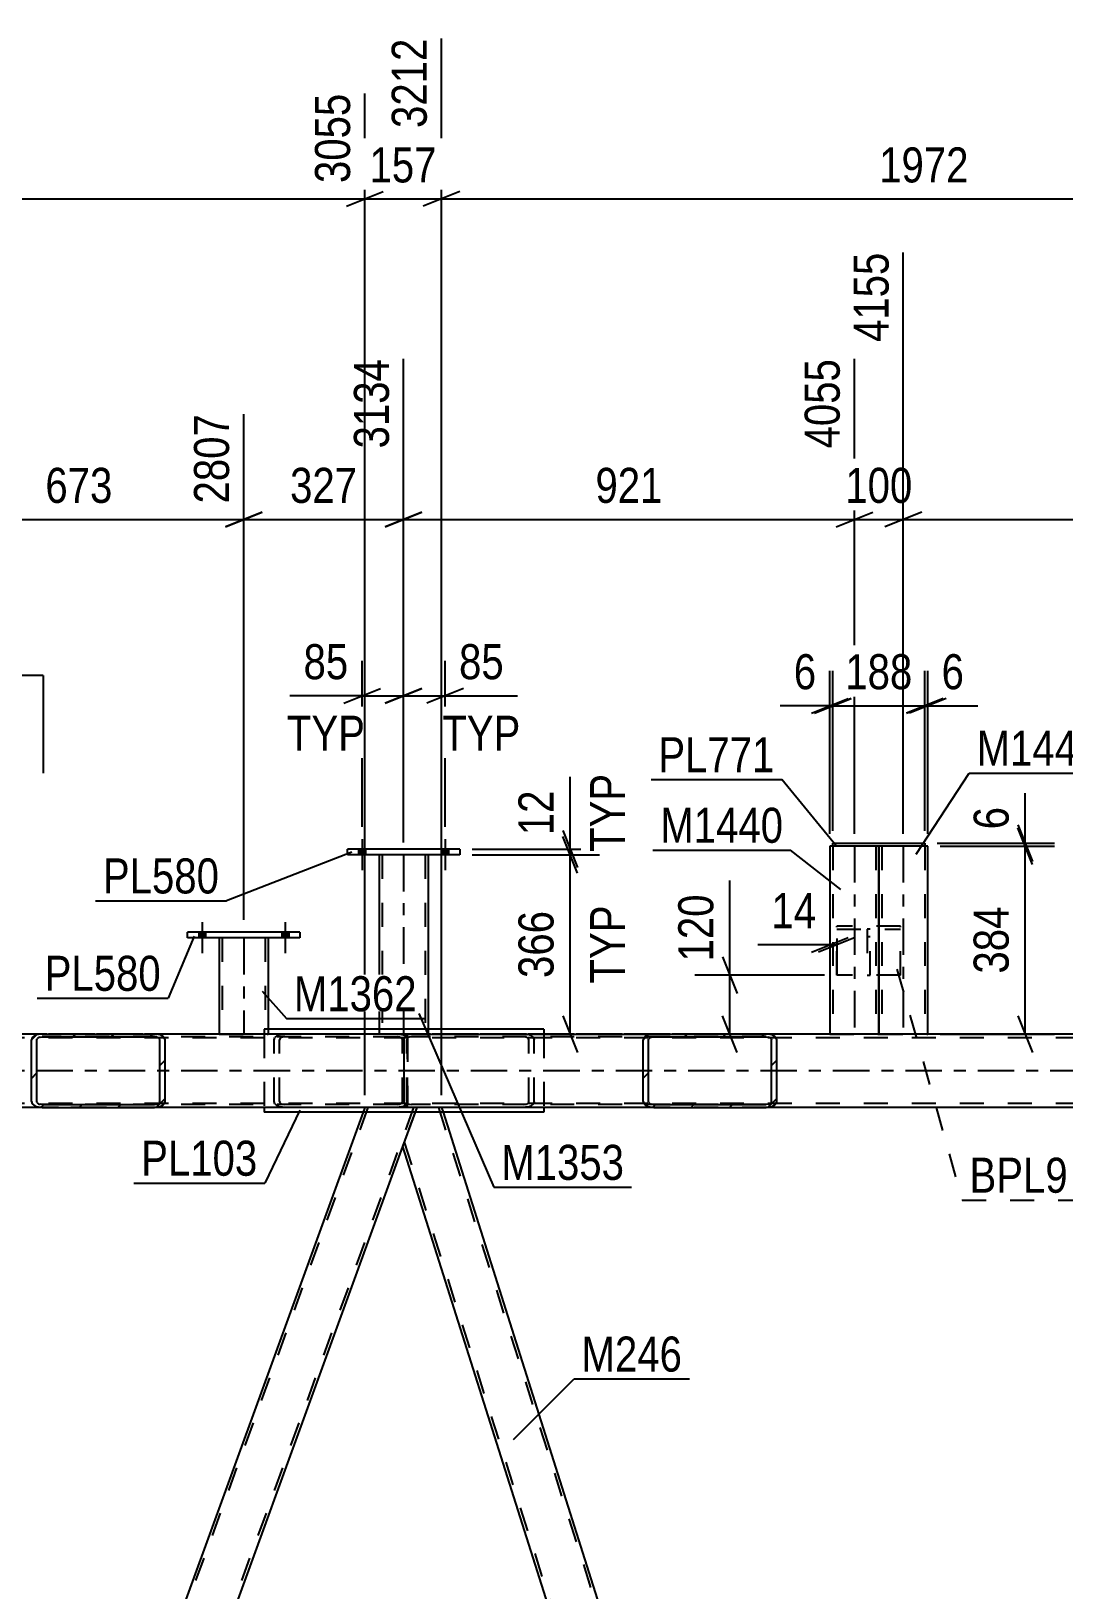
# Model space of a CAD drawing. Header units: millimetres. Extents: x -857 to 332, y -866 to -25.
# Drawn here: x -688 to -603.6, y -319.8 to -192.4 of the extents above; entities that cross this region are included whole.
import ezdxf

# ---------------------------------------------------------------- set-up
doc = ezdxf.new("R2010")
doc.units = ezdxf.units.MM
doc.linetypes.add('DXK_LINE_DOT2', pattern=[3.9198, 1.9599, -1.9599])
doc.linetypes.add('DXK_LINE_DOT3', pattern=[5.9187, 2.979, -0.9799, 0.9799, -0.9799])
doc.styles.add('Arial Narrow', font='ARIALN.TTF', dxfattribs={"height": 0.2})

# ---------------------------------------------------------------- blocks, each defined once
blk = doc.blocks.new('Bolt-570386455-1262 - 1253')
at = {"linetype": 'Continuous'}
for points in [[(-673.76, -266.08), (-674.32, -266.08), (-674.32, -266.56), (-673.76, -266.56)], [(-673.76, -266.08), (-674.32, -266.08), (-674.32, -266.56), (-673.76, -266.56)], [(-666.96, -266.08), (-667.52, -266.08), (-667.52, -266.56), (-666.96, -266.56)], [(-666.96, -266.08), (-667.52, -266.08), (-667.52, -266.56), (-666.96, -266.56)]]:
    blk.add_hatch(color=1, dxfattribs=at).paths.add_polyline_path(points)
at = {"color": 1, "linetype": 'Continuous'}
for p, q in [((-674.32, -266.08), (-674.32, -266.56)), ((-674.32, -266.08), (-674.32, -266.56)), ((-674.04, -265.28), (-674.04, -267.8)), ((-674.04, -265.28), (-674.04, -267.8)), ((-673.76, -266.08), (-673.76, -266.56)), ((-673.76, -266.08), (-673.76, -266.56)), ((-667.52, -266.08), (-667.52, -266.56)), ((-667.52, -266.08), (-667.52, -266.56)), ((-667.24, -265.28), (-667.24, -267.8)), ((-667.24, -265.28), (-667.24, -267.8)), ((-666.96, -266.08), (-666.96, -266.56)), ((-666.96, -266.08), (-666.96, -266.56))]:
    blk.add_line(p, q, dxfattribs=at)
blk = doc.blocks.new('Part-570386455-1899 - 1253')
at = {"linetype": 'Continuous'}
h = blk.add_hatch(dxfattribs=at)
h.set_pattern_fill('', scale=0.7, style=0, pattern_type=0)
h.set_pattern_definition([(45, (-637.989, -274.8872), (-1.57154, 1.57154), [])])
h.paths.add_polyline_path([(-637.92, -274.7), (-637.99, -274.89), (-637.99, -279.93), (-637.92, -280.11), (-637.73, -280.27), (-637.45, -280.37), (-637.12, -280.41), (-627.94, -280.41), (-627.61, -280.37), (-627.33, -280.27), (-627.14, -280.11), (-627.07, -279.93), (-627.07, -274.89), (-627.14, -274.7), (-627.33, -274.55), (-627.61, -274.44), (-627.94, -274.41), (-637.12, -274.41), (-637.45, -274.44), (-637.73, -274.55)])
h.paths.add_polyline_path([(-637.28, -274.67), (-637.12, -274.65), (-627.94, -274.65), (-627.78, -274.67), (-627.64, -274.72), (-627.54, -274.8), (-627.51, -274.89), (-627.51, -279.93), (-627.54, -280.02), (-627.64, -280.1), (-627.78, -280.15), (-627.94, -280.17), (-637.12, -280.17), (-637.28, -280.15), (-637.42, -280.1), (-637.52, -280.02), (-637.55, -279.93), (-637.55, -274.89), (-637.52, -274.8), (-637.42, -274.72)])
at = {"color": 2, "linetype": 'Continuous'}
for p, q in [((-657.53, -274.89), (-657.49, -274.7)), ((-657.53, -279.93), (-657.53, -274.89)), ((-657.49, -274.7), (-657.4, -274.55)), ((-657.4, -274.55), (-657.26, -274.44)), ((-657.26, -274.44), (-657.24, -274.44)), ((-657.24, -274.44), (-656.94, -274.41)), ((-656.94, -274.41), (-637.12, -274.41)), ((-637.92, -274.7), (-637.99, -274.89)), ((-637.99, -279.93), (-637.99, -274.89)), ((-637.55, -274.89), (-637.52, -274.8)), ((-637.55, -279.93), (-637.55, -274.89)), ((-637.12, -274.41), (-637.45, -274.44)), ((-637.28, -274.67), (-637.12, -274.65)), ((-637.12, -274.41), (-627.94, -274.41)), ((-637.12, -274.65), (-627.94, -274.65)), ((-627.61, -274.44), (-627.94, -274.41)), ((-627.94, -274.65), (-627.78, -274.67)), ((-627.54, -274.8), (-627.51, -274.89)), ((-627.51, -279.93), (-627.51, -274.89)), ((-627.07, -274.89), (-627.14, -274.7)), ((-627.07, -279.93), (-627.07, -274.89)), ((-657.49, -280.11), (-657.53, -279.93)), ((-657.4, -280.27), (-657.49, -280.11)), ((-637.99, -279.93), (-637.92, -280.11)), ((-637.52, -280.02), (-637.55, -279.93)), ((-637.12, -280.17), (-637.28, -280.15)), ((-637.12, -280.17), (-627.94, -280.17)), ((-627.78, -280.15), (-627.94, -280.17)), ((-627.51, -279.93), (-627.54, -280.02)), ((-627.14, -280.11), (-627.07, -279.93)), ((-657.26, -280.37), (-657.4, -280.27)), ((-657.24, -280.38), (-657.26, -280.37)), ((-656.94, -280.41), (-657.24, -280.38)), ((-637.12, -280.41), (-656.94, -280.41)), ((-637.45, -280.37), (-637.12, -280.41)), ((-637.12, -280.41), (-627.94, -280.41)), ((-627.94, -280.41), (-627.61, -280.37))]:
    blk.add_line(p, q, dxfattribs=at)
at = {"color": 7, "linetype": 'DXK_LINE_DOT2'}
for p, q in [((-657.29, -274.8), (-657.31, -274.89)), ((-657.31, -279.93), (-657.31, -274.89)), ((-657.25, -274.72), (-657.29, -274.8)), ((-657.11, -274.67), (-657.25, -274.72)), ((-657.25, -274.72), (-657.25, -280.1)), ((-657.24, -280.38), (-657.24, -274.44)), ((-656.94, -274.65), (-657.11, -274.67)), ((-627.94, -274.65), (-656.94, -274.65)), ((-647.77, -274.41), (-647.44, -274.44)), ((-647.61, -274.67), (-647.77, -274.65)), ((-647.34, -274.89), (-647.37, -274.8)), ((-647.34, -279.93), (-647.34, -274.89)), ((-646.97, -274.7), (-646.9, -274.89)), ((-646.9, -279.93), (-646.9, -274.89)), ((-627.94, -274.41), (-637.12, -274.41)), ((-657.31, -279.93), (-657.29, -280.02)), ((-657.29, -280.02), (-657.25, -280.1)), ((-657.25, -280.1), (-657.11, -280.15)), ((-657.11, -280.15), (-656.94, -280.17)), ((-627.94, -280.17), (-656.94, -280.17)), ((-647.77, -280.17), (-647.61, -280.15)), ((-647.37, -280.02), (-647.34, -279.93)), ((-646.9, -279.93), (-646.97, -280.11)), ((-647.44, -280.37), (-647.77, -280.41)), ((-627.94, -280.41), (-637.12, -280.41))]:
    blk.add_line(p, q, dxfattribs=at)
for centre, radius, start, end in [((-647.67, -275.07), 0.409, 41.9362, 80.4818), ((-647.57, -275.25), 0.817, 41.9362, 80.4818), ((-647.67, -279.75), 0.409, 279.5182, 318.0638), ((-647.57, -279.56), 0.817, 279.5182, 318.0638)]:
    blk.add_arc(centre, radius, start, end, dxfattribs=at)
at = {"color": 2, "linetype": 'Continuous'}
for centre, radius, start, end in [((-637.31, -275.25), 0.817, 99.5182, 138.0638), ((-637.22, -275.07), 0.409, 99.5182, 138.0638), ((-627.84, -275.07), 0.409, 41.9362, 80.4818), ((-627.75, -275.25), 0.817, 41.9362, 80.4818), ((-637.31, -279.56), 0.817, 221.9362, 260.4818), ((-637.22, -279.75), 0.409, 221.9362, 260.4818), ((-627.84, -279.75), 0.409, 279.5182, 318.0638), ((-627.75, -279.56), 0.817, 279.5182, 318.0638)]:
    blk.add_arc(centre, radius, start, end, dxfattribs=at)
blk = doc.blocks.new('Part-570386455-1339 - 1253')
at = {"color": 7, "linetype": 'DXK_LINE_DOT2'}
for p, q in [((-619.44, -265.84), (-619.68, -265.84)), ((-619.68, -265.84), (-619.68, -269.6)), ((-619.44, -269.6), (-619.44, -265.84)), ((-619.68, -266.44), (-619.44, -266.44)), ((-619.68, -269.6), (-619.44, -269.6))]:
    blk.add_line(p, q, dxfattribs=at)
blk = doc.blocks.new('Bolt-570386455-1289 - 1253')
at = {"linetype": 'Continuous'}
for points in [[(-660.69, -259.29), (-661.25, -259.29), (-661.25, -259.77), (-660.69, -259.77)], [(-660.69, -259.29), (-661.25, -259.29), (-661.25, -259.77), (-660.69, -259.77)], [(-653.89, -259.29), (-654.45, -259.29), (-654.45, -259.77), (-653.89, -259.77)], [(-653.89, -259.29), (-654.45, -259.29), (-654.45, -259.77), (-653.89, -259.77)]]:
    blk.add_hatch(color=1, dxfattribs=at).paths.add_polyline_path(points)
at = {"color": 1, "linetype": 'Continuous'}
for p, q in [((-660.97, -258.49), (-660.97, -261.01)), ((-660.97, -258.49), (-660.97, -261.01)), ((-654.17, -258.49), (-654.17, -261.01)), ((-654.17, -258.49), (-654.17, -261.01)), ((-661.25, -259.29), (-661.25, -259.77)), ((-661.25, -259.29), (-661.25, -259.77)), ((-660.69, -259.29), (-660.69, -259.77)), ((-660.69, -259.29), (-660.69, -259.77)), ((-654.45, -259.29), (-654.45, -259.77)), ((-654.45, -259.29), (-654.45, -259.77)), ((-653.89, -259.29), (-653.89, -259.77)), ((-653.89, -259.29), (-653.89, -259.77))]:
    blk.add_line(p, q, dxfattribs=at)
blk = doc.blocks.new('Part-570386455-1364 - 1253')
at = {"color": 7, "linetype": 'DXK_LINE_DOT2'}
for p, q in [((-92.74, -274.73), (-782.94, -274.73)), ((-92.74, -274.41), (-754.09, -274.41)), ((-627.94, -274.41), (-687.11, -274.41)), ((-92.74, -280.09), (-782.94, -280.09)), ((-627.94, -280.41), (-687.11, -280.41))]:
    blk.add_line(p, q, dxfattribs=at)
at = {"color": 2, "linetype": 'Continuous'}
for p, q in [((-687.11, -274.41), (-713.08, -274.41)), ((-601.98, -274.41), (-627.94, -274.41)), ((-687.11, -280.41), (-713.08, -280.41)), ((-601.98, -280.41), (-627.94, -280.41))]:
    blk.add_line(p, q, dxfattribs=at)
at = {"color": 7, "linetype": 'DXK_LINE_DOT3'}
blk.add_line((-92.74, -277.41), (-782.94, -277.41), dxfattribs=at)
blk = doc.blocks.new('Part-570386455-1457 - 1253')
at = {"color": 2, "linetype": 'Continuous'}
for p, q in [((-672.64, -266.56), (-672.64, -274.41)), ((-668.64, -266.56), (-668.64, -274.01))]:
    blk.add_line(p, q, dxfattribs=at)
at = {"color": 7, "linetype": 'DXK_LINE_DOT2'}
for p, q in [((-668.64, -266.56), (-672.64, -266.56)), ((-672.61, -266.56), (-672.64, -266.56)), ((-672.4, -266.56), (-672.4, -274.41)), ((-668.88, -266.56), (-668.88, -274.41)), ((-672.64, -274.41), (-672.64, -274.41)), ((-672.64, -274.41), (-668.64, -274.41)), ((-668.64, -274.01), (-668.64, -274.41))]:
    blk.add_line(p, q, dxfattribs=at)
at = {"color": 7, "linetype": 'DXK_LINE_DOT3'}
blk.add_line((-670.64, -266.56), (-670.64, -274.41), dxfattribs=at)
blk = doc.blocks.new('Part-570386455-1462 - 1253')
at = {"color": 2, "linetype": 'Continuous'}
for p, q in [((-666.04, -266.08), (-675.24, -266.08)), ((-675.24, -266.56), (-675.24, -266.08)), ((-666.04, -266.08), (-666.04, -266.56)), ((-666.04, -266.56), (-675.24, -266.56))]:
    blk.add_line(p, q, dxfattribs=at)
blk = doc.blocks.new('Part-570386455-1635 - 1253')
at = {"color": 2, "linetype": 'Continuous'}
for p, q in [((-659.57, -259.77), (-659.57, -274.01)), ((-655.57, -259.77), (-655.57, -274.01))]:
    blk.add_line(p, q, dxfattribs=at)
at = {"color": 7, "linetype": 'DXK_LINE_DOT2'}
for p, q in [((-655.57, -259.77), (-659.57, -259.77)), ((-659.57, -259.77), (-659.53, -259.77)), ((-659.33, -259.77), (-659.33, -274.41)), ((-655.81, -259.77), (-655.81, -274.41)), ((-659.57, -274.01), (-659.57, -274.41)), ((-655.57, -274.41), (-659.57, -274.41)), ((-655.57, -274.01), (-655.57, -274.41))]:
    blk.add_line(p, q, dxfattribs=at)
at = {"color": 7, "linetype": 'DXK_LINE_DOT3'}
blk.add_line((-657.57, -259.77), (-657.57, -274.41), dxfattribs=at)
blk = doc.blocks.new('Part-570386455-1603 - 1253')
at = {"color": 2, "linetype": 'Continuous'}
for p, q in [((-618.73, -259.05), (-618.73, -274.41)), ((-614.73, -259.05), (-618.65, -259.05)), ((-614.73, -274.41), (-614.73, -259.05))]:
    blk.add_line(p, q, dxfattribs=at)
at = {"color": 7, "linetype": 'DXK_LINE_DOT2'}
for p, q in [((-618.65, -259.05), (-618.73, -259.05)), ((-618.49, -259.05), (-618.49, -274.41)), ((-618.49, -259.05), (-618.47, -259.05)), ((-614.97, -259.05), (-614.97, -274.41)), ((-618.73, -274.41), (-618.73, -274.41)), ((-618.73, -274.41), (-614.73, -274.41)), ((-614.73, -274.41), (-614.73, -274.41)), ((-614.73, -274.41), (-614.73, -274.41))]:
    blk.add_line(p, q, dxfattribs=at)
at = {"color": 7, "linetype": 'DXK_LINE_DOT3'}
blk.add_line((-616.73, -259.05), (-616.73, -274.41), dxfattribs=at)
blk = doc.blocks.new('Part-570386455-1610 - 1253')
at = {"color": 2, "linetype": 'Continuous'}
for p, q in [((-618.8, -259.05), (-622.73, -259.05)), ((-622.73, -259.05), (-622.73, -274.41)), ((-618.73, -274.41), (-618.73, -259.05))]:
    blk.add_line(p, q, dxfattribs=at)
at = {"color": 7, "linetype": 'DXK_LINE_DOT2'}
for p, q in [((-622.49, -259.05), (-622.49, -274.41)), ((-622.49, -259.05), (-622.47, -259.05)), ((-618.97, -259.05), (-618.97, -274.41)), ((-618.76, -259.05), (-618.8, -259.05)), ((-618.76, -259.05), (-618.8, -259.05)), ((-618.73, -259.05), (-618.76, -259.05)), ((-618.76, -259.05), (-618.73, -259.05)), ((-622.73, -274.41), (-622.73, -274.41)), ((-622.73, -274.41), (-618.73, -274.41)), ((-618.73, -274.41), (-618.73, -274.41)), ((-618.73, -274.41), (-618.73, -274.41))]:
    blk.add_line(p, q, dxfattribs=at)
at = {"color": 7, "linetype": 'DXK_LINE_DOT3'}
blk.add_line((-620.73, -259.05), (-620.73, -274.41), dxfattribs=at)
blk = doc.blocks.new('Part-570386455-1995 - 1253')
at = {"color": 2, "linetype": 'Continuous'}
for p, q in [((-668.96, -274.01), (-668.96, -274.41)), ((-646.1, -274.01), (-668.96, -274.01)), ((-646.1, -274.01), (-646.1, -274.41)), ((-668.96, -280.41), (-668.96, -280.81)), ((-646.1, -280.81), (-668.96, -280.81)), ((-646.1, -280.41), (-646.1, -280.81))]:
    blk.add_line(p, q, dxfattribs=at)
at = {"color": 7, "linetype": 'DXK_LINE_DOT2'}
for p, q in [((-668.96, -274.41), (-668.96, -280.41)), ((-646.1, -274.41), (-646.1, -280.41))]:
    blk.add_line(p, q, dxfattribs=at)
blk = doc.blocks.new('Part-570386455-1640 - 1253')
at = {"color": 2, "linetype": 'Continuous'}
for p, q in [((-652.97, -259.29), (-662.17, -259.29)), ((-662.17, -259.77), (-662.17, -259.29)), ((-652.97, -259.77), (-662.17, -259.77)), ((-652.97, -259.29), (-652.97, -259.77))]:
    blk.add_line(p, q, dxfattribs=at)
blk = doc.blocks.new('Part-570386455-2045 - 1253')
at = {"color": 7, "linetype": 'DXK_LINE_DOT2'}
for p, q in [((-660.49, -280.41), (-703.81, -399.41)), ((-656.75, -280.41), (-700.06, -399.41)), ((-660.75, -280.41), (-660.89, -280.81)), ((-656.49, -280.41), (-660.75, -280.41)), ((-660.75, -280.41), (-660.71, -280.41)), ((-656.49, -280.41), (-657.66, -283.61)), ((-702.89, -396.2), (-704.06, -399.41)), ((-699.8, -399.41), (-704.06, -399.41)), ((-699.66, -399.01), (-699.8, -399.41))]:
    blk.add_line(p, q, dxfattribs=at)
at = {"color": 2, "linetype": 'Continuous'}
for p, q in [((-660.89, -280.81), (-702.89, -396.2)), ((-657.66, -283.61), (-699.66, -399.01))]:
    blk.add_line(p, q, dxfattribs=at)
blk = doc.blocks.new('Part-570386455-1752 - 1253')
at = {"color": 2, "linetype": 'Continuous'}
for p, q in [((-622.49, -259.05), (-622.49, -258.81)), ((-622.49, -258.81), (-614.97, -258.81)), ((-618.65, -259.05), (-618.8, -259.05)), ((-614.97, -258.81), (-614.97, -259.05))]:
    blk.add_line(p, q, dxfattribs=at)
at = {"color": 7, "linetype": 'DXK_LINE_DOT2'}
for p, q in [((-618.8, -259.05), (-622.49, -259.05)), ((-614.97, -259.05), (-618.65, -259.05))]:
    blk.add_line(p, q, dxfattribs=at)
blk = doc.blocks.new('Part-570386455-2071 - 1253')
at = {"linetype": 'Continuous'}
h = blk.add_hatch(dxfattribs=at)
h.set_pattern_fill('', scale=0.7, style=0, pattern_type=0)
h.set_pattern_definition([(45, (-687.985, -274.8872), (-1.57154, 1.57154), [])])
h.paths.add_polyline_path([(-687.92, -274.7), (-687.99, -274.89), (-687.99, -279.93), (-687.92, -280.11), (-687.73, -280.27), (-687.45, -280.37), (-687.11, -280.41), (-677.94, -280.41), (-677.61, -280.37), (-677.32, -280.27), (-677.13, -280.11), (-677.07, -279.93), (-677.07, -274.89), (-677.13, -274.7), (-677.32, -274.55), (-677.61, -274.44), (-677.94, -274.41), (-687.11, -274.41), (-687.45, -274.44), (-687.73, -274.55)])
h.paths.add_polyline_path([(-687.28, -274.67), (-687.11, -274.65), (-677.94, -274.65), (-677.77, -274.67), (-677.63, -274.72), (-677.54, -274.8), (-677.5, -274.89), (-677.5, -279.93), (-677.54, -280.02), (-677.63, -280.1), (-677.77, -280.15), (-677.94, -280.17), (-687.11, -280.17), (-687.28, -280.15), (-687.42, -280.1), (-687.52, -280.02), (-687.55, -279.93), (-687.55, -274.89), (-687.52, -274.8), (-687.42, -274.72)])
at = {"color": 2, "linetype": 'Continuous'}
for p, q in [((-687.92, -274.7), (-687.99, -274.89)), ((-687.99, -279.93), (-687.99, -274.89)), ((-687.55, -274.89), (-687.52, -274.8)), ((-687.55, -279.93), (-687.55, -274.89)), ((-687.11, -274.41), (-687.45, -274.44)), ((-687.28, -274.67), (-687.11, -274.65)), ((-687.11, -274.41), (-677.94, -274.41)), ((-687.11, -274.65), (-677.94, -274.65)), ((-658.11, -274.41), (-677.94, -274.41)), ((-677.61, -274.44), (-677.94, -274.41)), ((-677.94, -274.65), (-677.77, -274.67)), ((-677.54, -274.8), (-677.5, -274.89)), ((-677.5, -279.93), (-677.5, -274.89)), ((-677.07, -274.89), (-677.13, -274.7)), ((-677.07, -279.93), (-677.07, -274.89)), ((-658.11, -274.41), (-657.78, -274.44)), ((-687.99, -279.93), (-687.92, -280.11)), ((-687.52, -280.02), (-687.55, -279.93)), ((-687.11, -280.17), (-687.28, -280.15)), ((-687.11, -280.17), (-677.94, -280.17)), ((-677.77, -280.15), (-677.94, -280.17)), ((-677.5, -279.93), (-677.54, -280.02)), ((-677.13, -280.11), (-677.07, -279.93)), ((-687.45, -280.37), (-687.11, -280.41)), ((-687.11, -280.41), (-677.94, -280.41)), ((-677.94, -280.41), (-677.61, -280.37)), ((-658.11, -280.41), (-677.94, -280.41)), ((-657.78, -280.37), (-658.11, -280.41))]:
    blk.add_line(p, q, dxfattribs=at)
at = {"color": 7, "linetype": 'DXK_LINE_DOT2'}
for p, q in [((-687.11, -274.41), (-677.94, -274.41)), ((-658.11, -274.65), (-687.11, -274.65)), ((-668.16, -274.89), (-668.09, -274.7)), ((-668.16, -279.93), (-668.16, -274.89)), ((-667.69, -274.8), (-667.72, -274.89)), ((-667.72, -279.93), (-667.72, -274.89)), ((-667.62, -274.44), (-667.28, -274.41)), ((-667.28, -274.65), (-667.45, -274.67)), ((-657.94, -274.67), (-658.11, -274.65)), ((-657.67, -274.89), (-657.71, -274.8)), ((-657.67, -279.93), (-657.67, -274.89)), ((-657.3, -274.7), (-657.28, -274.77)), ((-657.28, -274.77), (-657.24, -274.89)), ((-657.24, -279.93), (-657.24, -274.89)), ((-658.11, -280.17), (-687.11, -280.17)), ((-668.09, -280.11), (-668.16, -279.93)), ((-667.72, -279.93), (-667.69, -280.02)), ((-667.45, -280.15), (-667.28, -280.17)), ((-658.11, -280.17), (-657.94, -280.15)), ((-657.71, -280.02), (-657.67, -279.93)), ((-657.25, -279.97), (-657.3, -280.11)), ((-657.24, -279.93), (-657.25, -279.97)), ((-677.94, -280.41), (-687.11, -280.41)), ((-667.28, -280.41), (-667.62, -280.37))]:
    blk.add_line(p, q, dxfattribs=at)
at = {"color": 2, "linetype": 'Continuous'}
for centre, radius, start, end in [((-687.31, -275.25), 0.817, 99.5182, 138.0638), ((-687.21, -275.07), 0.409, 99.5182, 138.0638), ((-677.84, -275.07), 0.409, 41.9362, 80.4818), ((-677.74, -275.25), 0.817, 41.9362, 80.4818), ((-657.91, -275.25), 0.817, 53.5234, 80.4818), ((-687.31, -279.56), 0.817, 221.9362, 260.4818), ((-687.21, -279.75), 0.409, 221.9362, 260.4818), ((-677.84, -279.75), 0.409, 279.5182, 318.0638), ((-677.74, -279.56), 0.817, 279.5182, 318.0638), ((-657.91, -279.56), 0.817, 279.5182, 306.4766)]:
    blk.add_arc(centre, radius, start, end, dxfattribs=at)
at = {"color": 7, "linetype": 'DXK_LINE_DOT2'}
for centre, radius, start, end in [((-667.48, -275.25), 0.817, 99.5182, 138.0638), ((-667.38, -275.07), 0.409, 99.5182, 138.0638), ((-658.01, -275.07), 0.409, 41.9362, 80.4818), ((-657.91, -275.25), 0.817, 41.9362, 53.5234), ((-667.48, -279.56), 0.817, 221.9362, 260.4818), ((-667.38, -279.75), 0.409, 221.9362, 260.4818), ((-658.01, -279.75), 0.409, 279.5182, 318.0638), ((-657.91, -279.56), 0.817, 306.4766, 318.0638)]:
    blk.add_arc(centre, radius, start, end, dxfattribs=at)
blk = doc.blocks.new('Part-570386455-1940 - 1253')
at = {"color": 2, "linetype": 'Continuous'}
for p, q in [((-656.64, -280.81), (-657.66, -283.61)), ((-654.35, -280.81), (-617.76, -396.2)), ((-657.66, -283.61), (-621.07, -399.01)), ((-617.76, -396.2), (-618.78, -399.01))]:
    blk.add_line(p, q, dxfattribs=at)
at = {"color": 7, "linetype": 'DXK_LINE_DOT2'}
for p, q in [((-656.49, -280.41), (-656.64, -280.81)), ((-654.48, -280.41), (-656.49, -280.41)), ((-654.73, -280.41), (-617.89, -396.57)), ((-654.48, -280.41), (-654.35, -280.81)), ((-657.52, -283.24), (-620.69, -399.41)), ((-617.89, -396.57), (-618.03, -396.94)), ((-621.07, -399.01), (-620.94, -399.41)), ((-618.93, -399.41), (-620.94, -399.41)), ((-618.78, -399.01), (-618.93, -399.41))]:
    blk.add_line(p, q, dxfattribs=at)
blk = doc.blocks.new('Part-570386455-2040 - 1253')
at = {"color": 7, "linetype": 'DXK_LINE_DOT2'}
for p, q in [((-575.36, -280.41), (-618.67, -399.41)), ((-571.61, -280.41), (-614.93, -399.41)), ((-575.61, -280.41), (-575.76, -280.81)), ((-571.36, -280.41), (-575.61, -280.41)), ((-575.61, -280.41), (-575.58, -280.41)), ((-571.36, -280.41), (-572.52, -283.61)), ((-617.76, -396.2), (-618.93, -399.41)), ((-614.67, -399.41), (-618.93, -399.41)), ((-614.52, -399.01), (-614.67, -399.41))]:
    blk.add_line(p, q, dxfattribs=at)
at = {"color": 2, "linetype": 'Continuous'}
for p, q in [((-575.76, -280.81), (-617.76, -396.2)), ((-572.52, -283.61), (-614.52, -399.01))]:
    blk.add_line(p, q, dxfattribs=at)
blk = doc.blocks.new('Part-570386455-2131 - 1253')
at = {"color": 7, "linetype": 'DXK_LINE_DOT2'}
for p, q in [((-616.96, -265.6), (-622.16, -265.6)), ((-622.16, -269.6), (-622.16, -265.6)), ((-622.16, -265.84), (-616.96, -265.84)), ((-616.96, -269.6), (-616.96, -265.6)), ((-616.96, -269.6), (-622.16, -269.6))]:
    blk.add_line(p, q, dxfattribs=at)
blk = doc.blocks.new('StraightDimension-570386455-15708 - 1253')
at = {"color": 7, "linetype": 'Continuous'}
for p, q in [((-657.57, -258.77), (-657.57, -219.24)), ((-620.73, -258.05), (-620.73, -219.24)), ((-656.07, -231.75), (-659.07, -232.95)), ((-622.23, -232.95), (-619.23, -231.75)), ((-657.57, -232.35), (-620.73, -232.35))]:
    blk.add_line(p, q, dxfattribs=at)
at = {"color": 0}
blk.add_wipeout([(-635.8, -231.6), (-635.8, -227.4), (-642.49, -227.4), (-642.49, -231.6)], dxfattribs=at)
at = {"color": 3, "style": 'Arial Narrow'}
blk.add_text('921', height=2.863, dxfattribs=at).set_placement((-641.89, -231))
at = {"color": 0, "linetype": 'Continuous'}
blk.add_wipeout([(-621.33, -218.64), (-625.53, -218.64), (-625.53, -227.15), (-621.33, -227.15)], dxfattribs=at)
at = {"color": 3, "linetype": 'Continuous', "style": 'Arial Narrow'}
blk.add_text('4055', height=2.863, rotation=90.0002, dxfattribs=at).set_placement((-621.93, -226.55))
blk = doc.blocks.new('StraightDimension-570386455-2352 - 1253')
at = {"color": 7, "linetype": 'Continuous'}
for p, q in [((-643.97, -259.29), (-643.97, -253.38)), ((-643.97, -259.29), (-643.97, -253.38)), ((-644.57, -257.79), (-643.37, -260.79)), ((-643.37, -261.27), (-644.57, -258.27)), ((-651.97, -259.29), (-641.57, -259.29)), ((-651.97, -259.77), (-641.57, -259.77)), ((-643.97, -259.77), (-643.97, -259.29))]:
    blk.add_line(p, q, dxfattribs=at)
at = {"color": 0, "linetype": 'Continuous'}
blk.add_wipeout([(-638.87, -252.54), (-643.07, -252.54), (-643.07, -260.13), (-638.87, -260.13)], dxfattribs=at)
at = {"color": 0}
blk.add_wipeout([(-644.72, -253.9), (-648.92, -253.9), (-648.92, -258.76), (-644.72, -258.76)], dxfattribs=at)
at = {"color": 3, "linetype": 'Continuous', "style": 'Arial Narrow'}
blk.add_text('TYP', height=2.863, rotation=90.0002, dxfattribs=at).set_placement((-639.47, -259.53))
at = {"color": 3, "style": 'Arial Narrow'}
blk.add_text('12', height=2.863, rotation=90.0002, dxfattribs=at).set_placement((-645.32, -258.16))
blk = doc.blocks.new('StraightDimension-570386455-35178 - 1253')
at = {"color": 7, "linetype": 'Continuous'}
for p, q in [((-654.48, -279.41), (-654.48, -193.05)), ((-575.61, -279.41), (-575.61, -197.55)), ((-652.98, -205.56), (-655.98, -206.76)), ((-654.48, -206.16), (-575.61, -206.16)), ((-577.11, -206.76), (-574.11, -205.56))]:
    blk.add_line(p, q, dxfattribs=at)
at = {"color": 0}
blk.add_wipeout([(-610.79, -205.41), (-610.79, -201.21), (-619.3, -201.21), (-619.3, -205.41)], dxfattribs=at)
at = {"color": 3, "style": 'Arial Narrow'}
blk.add_text('1972', height=2.863, dxfattribs=at).set_placement((-618.7, -204.81))
at = {"color": 0, "linetype": 'Continuous'}
blk.add_wipeout([(-576.21, -196.95), (-580.41, -196.95), (-580.41, -205.46), (-576.21, -205.46)], dxfattribs=at)
at = {"color": 3, "linetype": 'Continuous', "style": 'Arial Narrow'}
blk.add_text('5183', height=2.863, rotation=90.0002, dxfattribs=at).set_placement((-576.81, -204.86))
blk = doc.blocks.new('StraightDimension-570386455-2332 - 1253')
at = {"color": 7, "linetype": 'Continuous'}
for p, q in [((-660.97, -257.49), (-660.97, -243.91)), ((-657.57, -258.77), (-657.57, -243.91)), ((-660.97, -246.76), (-666.87, -246.76)), ((-660.97, -246.76), (-666.87, -246.76)), ((-662.47, -247.36), (-659.47, -246.16)), ((-660.97, -246.76), (-657.57, -246.76)), ((-656.07, -246.16), (-659.07, -247.36))]:
    blk.add_line(p, q, dxfattribs=at)
at = {"color": 0}
blk.add_wipeout([(-661.49, -246.01), (-661.49, -241.81), (-666.35, -241.81), (-666.35, -246.01)], dxfattribs=at)
at = {"color": 0, "linetype": 'Continuous'}
blk.add_wipeout([(-660.13, -251.86), (-660.13, -247.66), (-667.71, -247.66), (-667.71, -251.86)], dxfattribs=at)
at = {"color": 3, "style": 'Arial Narrow'}
blk.add_text('85', height=2.863, dxfattribs=at).set_placement((-665.75, -245.41))
at = {"color": 3, "linetype": 'Continuous', "style": 'Arial Narrow'}
blk.add_text('TYP', height=2.863, dxfattribs=at).set_placement((-667.11, -251.26))
blk = doc.blocks.new('StraightDimension-570386455-2342 - 1253')
at = {"color": 7, "linetype": 'Continuous'}
for p, q in [((-657.57, -258.77), (-657.57, -243.91)), ((-654.17, -257.49), (-654.17, -243.91)), ((-659.07, -247.36), (-656.07, -246.16)), ((-657.57, -246.76), (-654.17, -246.76)), ((-652.67, -246.16), (-655.67, -247.36)), ((-654.17, -246.76), (-648.26, -246.76)), ((-654.17, -246.76), (-648.26, -246.76))]:
    blk.add_line(p, q, dxfattribs=at)
at = {"color": 0}
blk.add_wipeout([(-648.79, -246.01), (-648.79, -241.81), (-653.64, -241.81), (-653.64, -246.01)], dxfattribs=at)
at = {"color": 0, "linetype": 'Continuous'}
blk.add_wipeout([(-647.42, -251.86), (-647.42, -247.66), (-655.01, -247.66), (-655.01, -251.86)], dxfattribs=at)
at = {"color": 3, "style": 'Arial Narrow'}
blk.add_text('85', height=2.863, dxfattribs=at).set_placement((-653.04, -245.41))
at = {"color": 3, "linetype": 'Continuous', "style": 'Arial Narrow'}
blk.add_text('TYP', height=2.863, dxfattribs=at).set_placement((-654.41, -251.26))
blk = doc.blocks.new('StraightDimension-570386455-38724 - 1253')
at = {"color": 7, "linetype": 'Continuous'}
for p, q in [((-606.77, -258.81), (-606.77, -254.73)), ((-606.77, -258.81), (-606.77, -254.73)), ((-607.37, -257.31), (-606.17, -260.31)), ((-606.17, -260.55), (-607.37, -257.55)), ((-613.97, -258.81), (-604.37, -258.81)), ((-613.73, -259.05), (-604.37, -259.05)), ((-606.77, -259.05), (-606.77, -258.81))]:
    blk.add_line(p, q, dxfattribs=at)
at = {"color": 0}
blk.add_wipeout([(-607.52, -255.25), (-611.72, -255.25), (-611.72, -258.28), (-607.52, -258.28)], dxfattribs=at)
at = {"color": 3, "style": 'Arial Narrow'}
blk.add_text('6', height=2.86, rotation=90.0002, dxfattribs=at).set_placement((-608.12, -257.68))
blk = doc.blocks.new('StraightDimension-570386455-38725 - 1253')
at = {"color": 7, "linetype": 'Continuous'}
for p, q in [((-606.17, -260.55), (-607.37, -257.55)), ((-613.73, -259.05), (-604.37, -259.05)), ((-606.77, -274.41), (-606.77, -259.05)), ((-607.37, -272.91), (-606.17, -275.91)), ((-613.73, -274.41), (-604.37, -274.41))]:
    blk.add_line(p, q, dxfattribs=at)
at = {"color": 0}
blk.add_wipeout([(-607.52, -263.38), (-611.72, -263.38), (-611.72, -270.07), (-607.52, -270.07)], dxfattribs=at)
at = {"color": 3, "style": 'Arial Narrow'}
blk.add_text('384', height=2.863, rotation=90.0002, dxfattribs=at).set_placement((-608.12, -269.47))
blk = doc.blocks.new('StraightDimension-570386455-38693 - 1253')
at = {"color": 7, "linetype": 'Continuous'}
for p, q in [((-622.73, -258.05), (-622.73, -244.73)), ((-622.49, -257.81), (-622.49, -244.73)), ((-624.23, -248.18), (-621.23, -246.98)), ((-620.99, -246.98), (-623.99, -248.18)), ((-622.73, -247.58), (-626.8, -247.58)), ((-622.73, -247.58), (-626.8, -247.58)), ((-622.73, -247.58), (-622.49, -247.58))]:
    blk.add_line(p, q, dxfattribs=at)
at = {"color": 0}
blk.add_wipeout([(-623.25, -246.83), (-623.25, -242.63), (-626.28, -242.63), (-626.28, -246.83)], dxfattribs=at)
at = {"color": 3, "style": 'Arial Narrow'}
blk.add_text('6', height=2.86, dxfattribs=at).set_placement((-625.68, -246.23))
blk = doc.blocks.new('StraightDimension-570386455-38678 - 1253')
at = {"color": 7, "linetype": 'Continuous'}
for p, q in [((-622.73, -267.11), (-628.63, -267.11)), ((-622.73, -267.11), (-628.63, -267.11)), ((-624.23, -267.71), (-621.23, -266.51)), ((-620.66, -266.51), (-623.66, -267.71)), ((-622.73, -266.73), (-622.73, -269.51)), ((-622.73, -267.11), (-622.16, -267.11)), ((-622.16, -266.6), (-622.16, -269.51))]:
    blk.add_line(p, q, dxfattribs=at)
at = {"color": 0}
blk.add_wipeout([(-623.25, -266.36), (-623.25, -262.16), (-628.11, -262.16), (-628.11, -266.36)], dxfattribs=at)
at = {"color": 3, "style": 'Arial Narrow'}
blk.add_text('14', height=2.863, dxfattribs=at).set_placement((-627.51, -265.76))
blk = doc.blocks.new('StraightDimension-570386455-15710 - 1253')
at = {"color": 7, "linetype": 'Continuous'}
for p, q in [((-697.57, -258.77), (-697.57, -223.74)), ((-670.64, -265.08), (-670.64, -223.74)), ((-696.07, -231.75), (-699.07, -232.95)), ((-672.14, -232.95), (-669.14, -231.75)), ((-697.57, -232.35), (-670.64, -232.35))]:
    blk.add_line(p, q, dxfattribs=at)
at = {"color": 0}
blk.add_wipeout([(-680.76, -231.6), (-680.76, -227.4), (-687.45, -227.4), (-687.45, -231.6)], dxfattribs=at)
at = {"color": 3, "style": 'Arial Narrow'}
blk.add_text('673', height=2.863, dxfattribs=at).set_placement((-686.85, -231))
at = {"color": 0, "linetype": 'Continuous'}
blk.add_wipeout([(-671.24, -223.14), (-675.44, -223.14), (-675.44, -231.65), (-671.24, -231.65)], dxfattribs=at)
at = {"color": 3, "linetype": 'Continuous', "style": 'Arial Narrow'}
blk.add_text('2807', height=2.863, rotation=90.0002, dxfattribs=at).set_placement((-671.84, -231.05))
blk = doc.blocks.new('StraightDimension-570386455-15707 - 1253')
at = {"color": 7, "linetype": 'Continuous'}
for p, q in [((-616.73, -258.05), (-616.73, -210.54)), ((-620.73, -258.05), (-620.73, -219.24)), ((-622.23, -232.95), (-619.23, -231.75)), ((-615.23, -231.75), (-618.23, -232.95)), ((-620.73, -232.35), (-616.73, -232.35))]:
    blk.add_line(p, q, dxfattribs=at)
at = {"color": 0, "linetype": 'Continuous'}
blk.add_wipeout([(-617.33, -209.94), (-621.53, -209.94), (-621.53, -218.45), (-617.33, -218.45)], dxfattribs=at)
at = {"color": 0}
blk.add_wipeout([(-615.38, -231.6), (-615.38, -227.4), (-622.07, -227.4), (-622.07, -231.6)], dxfattribs=at)
at = {"color": 3, "linetype": 'Continuous', "style": 'Arial Narrow'}
blk.add_text('4155', height=2.863, rotation=90.0002, dxfattribs=at).set_placement((-617.93, -217.85))
at = {"color": 3, "style": 'Arial Narrow'}
blk.add_text('100', height=2.863, dxfattribs=at).set_placement((-621.47, -231))
blk = doc.blocks.new('StraightDimension-570386455-35180 - 1253')
at = {"color": 7, "linetype": 'Continuous'}
for p, q in [((-739.61, -279.41), (-739.61, -193.05)), ((-660.75, -279.41), (-660.75, -197.55)), ((-738.11, -205.56), (-741.11, -206.76)), ((-739.61, -206.16), (-660.75, -206.16)), ((-662.25, -206.76), (-659.25, -205.56))]:
    blk.add_line(p, q, dxfattribs=at)
at = {"color": 0}
blk.add_wipeout([(-695.92, -205.41), (-695.92, -201.21), (-704.44, -201.21), (-704.44, -205.41)], dxfattribs=at)
at = {"color": 3, "style": 'Arial Narrow'}
blk.add_text('1972', height=2.863, dxfattribs=at).set_placement((-703.84, -204.81))
at = {"color": 0, "linetype": 'Continuous'}
blk.add_wipeout([(-661.35, -196.95), (-665.55, -196.95), (-665.55, -205.46), (-661.35, -205.46)], dxfattribs=at)
at = {"color": 3, "linetype": 'Continuous', "style": 'Arial Narrow'}
blk.add_text('3055', height=2.863, rotation=90.0002, dxfattribs=at).set_placement((-661.95, -204.86))
blk = doc.blocks.new('StraightDimension-570386455-38692 - 1253')
at = {"color": 7, "linetype": 'Continuous'}
for p, q in [((-622.49, -257.81), (-622.49, -244.73)), ((-614.97, -257.81), (-614.97, -244.73)), ((-623.99, -248.18), (-620.99, -246.98)), ((-613.47, -246.98), (-616.47, -248.18)), ((-622.49, -247.58), (-614.97, -247.58))]:
    blk.add_line(p, q, dxfattribs=at)
at = {"color": 0}
blk.add_wipeout([(-615.38, -246.83), (-615.38, -242.63), (-622.07, -242.63), (-622.07, -246.83)], dxfattribs=at)
at = {"color": 3, "style": 'Arial Narrow'}
blk.add_text('188', height=2.863, dxfattribs=at).set_placement((-621.47, -246.23))
blk = doc.blocks.new('StraightDimension-570386455-15706 - 1253')
at = {"color": 7, "linetype": 'Continuous'}
for p, q in [((-616.73, -258.05), (-616.73, -210.54)), ((-577.57, -258.77), (-577.57, -223.74)), ((-615.23, -231.75), (-618.23, -232.95)), ((-579.07, -232.95), (-576.07, -231.75)), ((-616.73, -232.35), (-577.57, -232.35))]:
    blk.add_line(p, q, dxfattribs=at)
at = {"color": 0}
blk.add_wipeout([(-593.8, -231.6), (-593.8, -227.4), (-600.49, -227.4), (-600.49, -231.6)], dxfattribs=at)
at = {"color": 3, "style": 'Arial Narrow'}
blk.add_text('979', height=2.863, dxfattribs=at).set_placement((-599.89, -231))
at = {"color": 0, "linetype": 'Continuous'}
blk.add_wipeout([(-578.17, -223.14), (-582.37, -223.14), (-582.37, -231.65), (-578.17, -231.65)], dxfattribs=at)
at = {"color": 3, "linetype": 'Continuous', "style": 'Arial Narrow'}
blk.add_text('5134', height=2.863, rotation=90.0002, dxfattribs=at).set_placement((-578.77, -231.05))
blk = doc.blocks.new('StraightDimension-570386455-2360 - 1253')
at = {"color": 7, "linetype": 'Continuous'}
for p, q in [((-643.37, -261.27), (-644.57, -258.27)), ((-651.97, -259.77), (-641.57, -259.77)), ((-643.97, -274.41), (-643.97, -259.77)), ((-644.57, -272.91), (-643.37, -275.91)), ((-654.57, -274.41), (-641.57, -274.41))]:
    blk.add_line(p, q, dxfattribs=at)
at = {"color": 0, "linetype": 'Continuous'}
blk.add_wipeout([(-638.87, -263.29), (-643.07, -263.29), (-643.07, -270.88), (-638.87, -270.88)], dxfattribs=at)
at = {"color": 0}
blk.add_wipeout([(-644.72, -263.75), (-648.92, -263.75), (-648.92, -270.43), (-644.72, -270.43)], dxfattribs=at)
at = {"color": 3, "style": 'Arial Narrow'}
blk.add_text('366', height=2.863, rotation=90.0002, dxfattribs=at).set_placement((-645.32, -269.83))
at = {"color": 3, "linetype": 'Continuous', "style": 'Arial Narrow'}
blk.add_text('TYP', height=2.863, rotation=90.0002, dxfattribs=at).set_placement((-639.47, -270.28))
blk = doc.blocks.new('StraightDimension-570386455-15709 - 1253')
at = {"color": 7, "linetype": 'Continuous'}
for p, q in [((-657.57, -258.77), (-657.57, -219.24)), ((-670.64, -265.08), (-670.64, -223.74)), ((-669.14, -231.75), (-672.14, -232.95)), ((-659.07, -232.95), (-656.07, -231.75)), ((-670.64, -232.35), (-657.57, -232.35))]:
    blk.add_line(p, q, dxfattribs=at)
at = {"color": 0}
blk.add_wipeout([(-660.76, -231.6), (-660.76, -227.4), (-667.45, -227.4), (-667.45, -231.6)], dxfattribs=at)
at = {"color": 3, "style": 'Arial Narrow'}
blk.add_text('327', height=2.863, dxfattribs=at).set_placement((-666.85, -231))
at = {"color": 0, "linetype": 'Continuous'}
blk.add_wipeout([(-658.17, -218.64), (-662.37, -218.64), (-662.37, -227.15), (-658.17, -227.15)], dxfattribs=at)
at = {"color": 3, "linetype": 'Continuous', "style": 'Arial Narrow'}
blk.add_text('3134', height=2.863, rotation=90.0002, dxfattribs=at).set_placement((-658.77, -226.55))
blk = doc.blocks.new('StraightDimension-570386455-35179 - 1253')
at = {"color": 7, "linetype": 'Continuous'}
for p, q in [((-654.48, -279.41), (-654.48, -193.05)), ((-660.75, -279.41), (-660.75, -197.55)), ((-662.25, -206.76), (-659.25, -205.56)), ((-660.75, -206.16), (-654.48, -206.16)), ((-652.98, -205.56), (-655.98, -206.76))]:
    blk.add_line(p, q, dxfattribs=at)
at = {"color": 0}
blk.add_wipeout([(-654.27, -205.41), (-654.27, -201.21), (-660.96, -201.21), (-660.96, -205.41)], dxfattribs=at)
at = {"color": 3, "style": 'Arial Narrow'}
blk.add_text('157', height=2.863, dxfattribs=at).set_placement((-660.36, -204.81))
at = {"color": 0, "linetype": 'Continuous'}
blk.add_wipeout([(-655.08, -192.45), (-659.28, -192.45), (-659.28, -200.96), (-655.08, -200.96)], dxfattribs=at)
at = {"color": 3, "linetype": 'Continuous', "style": 'Arial Narrow'}
blk.add_text('3212', height=2.863, rotation=90.0002, dxfattribs=at).set_placement((-655.68, -200.36))
blk = doc.blocks.new('StraightDimension-570386455-38667 - 1253')
at = {"color": 7, "linetype": 'Continuous'}
for p, q in [((-630.91, -269.6), (-630.91, -261.87)), ((-630.91, -269.6), (-630.91, -261.87)), ((-631.51, -268.1), (-630.31, -271.1)), ((-623.16, -269.6), (-633.76, -269.6)), ((-630.91, -274.41), (-630.91, -269.6)), ((-630.31, -275.91), (-631.51, -272.91)), ((-623.73, -274.41), (-633.76, -274.41))]:
    blk.add_line(p, q, dxfattribs=at)
at = {"color": 0}
blk.add_wipeout([(-631.66, -262.4), (-635.86, -262.4), (-635.86, -269.08), (-631.66, -269.08)], dxfattribs=at)
at = {"color": 3, "style": 'Arial Narrow'}
blk.add_text('120', height=2.863, rotation=90.0002, dxfattribs=at).set_placement((-632.26, -268.48))
blk = doc.blocks.new('StraightDimension-570386455-38691 - 1253')
at = {"color": 7, "linetype": 'Continuous'}
for p, q in [((-614.97, -257.81), (-614.97, -244.73)), ((-614.73, -258.05), (-614.73, -244.73)), ((-616.47, -248.18), (-613.47, -246.98)), ((-613.23, -246.98), (-616.23, -248.18)), ((-614.97, -247.58), (-614.73, -247.58)), ((-614.73, -247.58), (-610.65, -247.58)), ((-614.73, -247.58), (-610.65, -247.58))]:
    blk.add_line(p, q, dxfattribs=at)
at = {"color": 0}
blk.add_wipeout([(-611.17, -246.83), (-611.17, -242.63), (-614.2, -242.63), (-614.2, -246.83)], dxfattribs=at)
at = {"color": 3, "style": 'Arial Narrow'}
blk.add_text('6', height=2.86, dxfattribs=at).set_placement((-613.6, -246.23))
blk = doc.blocks.new('Mark-570386455-2127 - 1253')
at = {"color": 0}
blk.add_wipeout([(-603.28, -287.38), (-603.28, -284.38), (-611.32, -284.38), (-611.32, -287.38)], dxfattribs=at)
blk.add_wipeout([(-603.28, -287.38), (-603.28, -284.38), (-611.32, -284.38), (-611.32, -287.38)], dxfattribs=at)
at = {"color": 30, "linetype": 'DXK_LINE_DOT2'}
for p, q in [((-617.25, -269.1), (-611.92, -287.98)), ((-611.92, -287.98), (-602.68, -287.98))]:
    blk.add_line(p, q, dxfattribs=at)
at = {"color": 3, "style": 'Arial Narrow'}
blk.add_text('BPL9', height=2.863, dxfattribs=at).set_placement((-611.32, -287.38))
blk = doc.blocks.new('Mark-570386455-1453 - 1253')
at = {"color": 0}
blk.add_wipeout([(-656.49, -272.55), (-656.49, -269.55), (-666.54, -269.55), (-666.54, -272.55)], dxfattribs=at)
blk.add_wipeout([(-656.49, -272.55), (-656.49, -269.55), (-666.54, -269.55), (-666.54, -272.55)], dxfattribs=at)
at = {"color": 30, "linetype": 'Continuous'}
for p, q in [((-669.13, -270.9), (-667.14, -273.15)), ((-667.14, -273.15), (-655.89, -273.15))]:
    blk.add_line(p, q, dxfattribs=at)
at = {"color": 3, "style": 'Arial Narrow'}
blk.add_text('M1362', height=2.863, dxfattribs=at).set_placement((-666.54, -272.55))
blk = doc.blocks.new('Mark-570386455-1458 - 1253')
at = {"color": 0}
blk.add_wipeout([(-677.41, -270.88), (-677.41, -267.88), (-686.91, -267.88), (-686.91, -270.88)], dxfattribs=at)
blk.add_wipeout([(-677.41, -270.88), (-677.41, -267.88), (-686.91, -267.88), (-686.91, -270.88)], dxfattribs=at)
at = {"color": 30, "linetype": 'Continuous'}
for p in [(-674.7, -266.42), (-687.51, -271.48)]:
    blk.add_line(p, (-676.81, -271.48), dxfattribs=at)
at = {"color": 3, "style": 'Arial Narrow'}
blk.add_text('PL580', height=2.863, dxfattribs=at).set_placement((-686.91, -270.88))
blk = doc.blocks.new('Mark-570386455-1599 - 1253')
at = {"color": 0}
blk.add_wipeout([(-600.68, -252.48), (-600.68, -249.48), (-610.74, -249.48), (-610.74, -252.48)], dxfattribs=at)
blk.add_wipeout([(-600.68, -252.48), (-600.68, -249.48), (-610.74, -249.48), (-610.74, -252.48)], dxfattribs=at)
at = {"color": 30, "linetype": 'Continuous'}
for p, q in [((-615.67, -259.72), (-611.34, -253.08)), ((-611.34, -253.08), (-600.08, -253.08))]:
    blk.add_line(p, q, dxfattribs=at)
at = {"color": 3, "style": 'Arial Narrow'}
blk.add_text('M1440', height=2.863, dxfattribs=at).set_placement((-610.74, -252.48))
blk = doc.blocks.new('Mark-570386455-1606 - 1253')
at = {"color": 0}
blk.add_wipeout([(-626.54, -258.78), (-626.54, -255.78), (-636.59, -255.78), (-636.59, -258.78)], dxfattribs=at)
blk.add_wipeout([(-626.54, -258.78), (-626.54, -255.78), (-636.59, -255.78), (-636.59, -258.78)], dxfattribs=at)
at = {"color": 30, "linetype": 'Continuous'}
for p in [(-637.19, -259.38), (-621.84, -262.61)]:
    blk.add_line(p, (-625.94, -259.38), dxfattribs=at)
at = {"color": 3, "style": 'Arial Narrow'}
blk.add_text('M1440', height=2.863, dxfattribs=at).set_placement((-636.59, -258.78))
blk = doc.blocks.new('Mark-570386455-1631 - 1253')
at = {"color": 0}
blk.add_wipeout([(-639.54, -286.33), (-639.54, -283.33), (-649.59, -283.33), (-649.59, -286.33)], dxfattribs=at)
blk.add_wipeout([(-639.54, -286.33), (-639.54, -283.33), (-649.59, -283.33), (-649.59, -286.33)], dxfattribs=at)
at = {"color": 30, "linetype": 'Continuous'}
for p, q in [((-656.33, -272.72), (-650.19, -286.93)), ((-650.19, -286.93), (-638.94, -286.93))]:
    blk.add_line(p, q, dxfattribs=at)
at = {"color": 3, "style": 'Arial Narrow'}
blk.add_text('M1353', height=2.863, dxfattribs=at).set_placement((-649.59, -286.33))
blk = doc.blocks.new('Mark-570386455-1636 - 1253')
at = {"color": 0}
blk.add_wipeout([(-672.64, -262.92), (-672.64, -259.92), (-682.15, -259.92), (-682.15, -262.92)], dxfattribs=at)
blk.add_wipeout([(-672.64, -262.92), (-672.64, -259.92), (-682.15, -259.92), (-682.15, -262.92)], dxfattribs=at)
at = {"color": 30, "linetype": 'Continuous'}
for p in [(-661.79, -259.54), (-682.75, -263.52)]:
    blk.add_line(p, (-672.04, -263.52), dxfattribs=at)
at = {"color": 3, "style": 'Arial Narrow'}
blk.add_text('PL580', height=2.863, dxfattribs=at).set_placement((-682.15, -262.92))
blk = doc.blocks.new('Mark-570386455-1748 - 1253')
at = {"color": 0}
blk.add_wipeout([(-627.25, -253.02), (-627.25, -250.02), (-636.75, -250.02), (-636.75, -253.02)], dxfattribs=at)
blk.add_wipeout([(-627.25, -253.02), (-627.25, -250.02), (-636.75, -250.02), (-636.75, -253.02)], dxfattribs=at)
at = {"color": 30, "linetype": 'Continuous'}
for p in [(-637.35, -253.62), (-622.22, -259.02)]:
    blk.add_line(p, (-626.65, -253.62), dxfattribs=at)
at = {"color": 3, "style": 'Arial Narrow'}
blk.add_text('PL771', height=2.863, dxfattribs=at).set_placement((-636.75, -253.02))
blk = doc.blocks.new('Mark-570386455-1936 - 1253')
at = {"color": 0}
blk.add_wipeout([(-634.81, -302), (-634.81, -299), (-643.03, -299), (-643.03, -302)], dxfattribs=at)
blk.add_wipeout([(-634.81, -302), (-634.81, -299), (-643.03, -299), (-643.03, -302)], dxfattribs=at)
at = {"color": 30, "linetype": 'Continuous'}
for p, q in [((-648.58, -307.55), (-643.63, -302.6)), ((-643.63, -302.6), (-634.21, -302.6))]:
    blk.add_line(p, q, dxfattribs=at)
at = {"color": 3, "style": 'Arial Narrow'}
blk.add_text('M246', height=2.863, dxfattribs=at).set_placement((-643.03, -302))
blk = doc.blocks.new('Mark-570386455-1991 - 1253')
at = {"color": 0}
blk.add_wipeout([(-669.52, -285.99), (-669.52, -282.99), (-679.02, -282.99), (-679.02, -285.99)], dxfattribs=at)
blk.add_wipeout([(-669.52, -285.99), (-669.52, -282.99), (-679.02, -282.99), (-679.02, -285.99)], dxfattribs=at)
at = {"color": 30, "linetype": 'Continuous'}
for p in [(-666.04, -280.64), (-679.62, -286.59)]:
    blk.add_line(p, (-668.92, -286.59), dxfattribs=at)
at = {"color": 3, "style": 'Arial Narrow'}
blk.add_text('PL103', height=2.863, dxfattribs=at).set_placement((-679.02, -285.99))
blk = doc.blocks.new('SectionMark-570386455-3693 - 1253')
at = {"color": 6, "linetype": 'Continuous'}
for q in [(-695.04, -245.1), (-687.04, -253.1)]:
    blk.add_line((-687.04, -245.1), q, dxfattribs=at)

msp = doc.modelspace()

# ---------------------------------------------------------------- block references
for name in ['Bolt-570386455-1289 - 1253', 'Part-570386455-1640 - 1253', 'Part-570386455-1635 - 1253', 'Part-570386455-1610 - 1253', 'Part-570386455-1752 - 1253', 'Part-570386455-1603 - 1253', 'Part-570386455-1462 - 1253', 'Bolt-570386455-1262 - 1253', 'Part-570386455-2131 - 1253', 'Part-570386455-1339 - 1253', 'Part-570386455-1457 - 1253', 'Part-570386455-1364 - 1253', 'Part-570386455-2071 - 1253', 'Part-570386455-1995 - 1253', 'Part-570386455-1899 - 1253', 'Part-570386455-2045 - 1253', 'Part-570386455-1940 - 1253', 'Part-570386455-2040 - 1253']:
    msp.add_blockref(name, (0, 0))

# ---------------------------------------------------------------- next in the draw order: block references
for name in ['StraightDimension-570386455-15708 - 1253', 'StraightDimension-570386455-15710 - 1253', 'Mark-570386455-1991 - 1253', 'Mark-570386455-1936 - 1253']:
    msp.add_blockref(name, (0, 0))

# ---------------------------------------------------------------- next in the draw order: block references
msp.add_blockref('StraightDimension-570386455-2352 - 1253', (0, 0))

# ---------------------------------------------------------------- next in the draw order: block references
msp.add_blockref('StraightDimension-570386455-35178 - 1253', (0, 0))

# ---------------------------------------------------------------- next in the draw order: block references
for name in ['StraightDimension-570386455-2332 - 1253', 'StraightDimension-570386455-38693 - 1253', 'StraightDimension-570386455-38724 - 1253', 'StraightDimension-570386455-38678 - 1253']:
    msp.add_blockref(name, (0, 0))

# ---------------------------------------------------------------- next in the draw order: block references
for name in ['StraightDimension-570386455-15707 - 1253', 'StraightDimension-570386455-2342 - 1253', 'StraightDimension-570386455-38725 - 1253', 'StraightDimension-570386455-38667 - 1253']:
    msp.add_blockref(name, (0, 0))

# ---------------------------------------------------------------- next in the draw order: block references
for name in ['StraightDimension-570386455-35180 - 1253', 'StraightDimension-570386455-38692 - 1253', 'StraightDimension-570386455-2360 - 1253', 'Mark-570386455-2127 - 1253']:
    msp.add_blockref(name, (0, 0))

# ---------------------------------------------------------------- next in the draw order: block references
for name in ['StraightDimension-570386455-15706 - 1253', 'StraightDimension-570386455-15709 - 1253', 'Mark-570386455-1606 - 1253', 'Mark-570386455-1458 - 1253']:
    msp.add_blockref(name, (0, 0))

# ---------------------------------------------------------------- next in the draw order: block references
for name in ['StraightDimension-570386455-35179 - 1253', 'StraightDimension-570386455-38691 - 1253', 'SectionMark-570386455-3693 - 1253', 'Mark-570386455-1748 - 1253']:
    msp.add_blockref(name, (0, 0))

# ---------------------------------------------------------------- next in the draw order: block references
for name in ['Mark-570386455-1599 - 1253', 'Mark-570386455-1636 - 1253', 'Mark-570386455-1453 - 1253']:
    msp.add_blockref(name, (0, 0))

# ---------------------------------------------------------------- next in the draw order: block references
msp.add_blockref('Mark-570386455-1631 - 1253', (0, 0))

doc.saveas('drawing.dxf')
